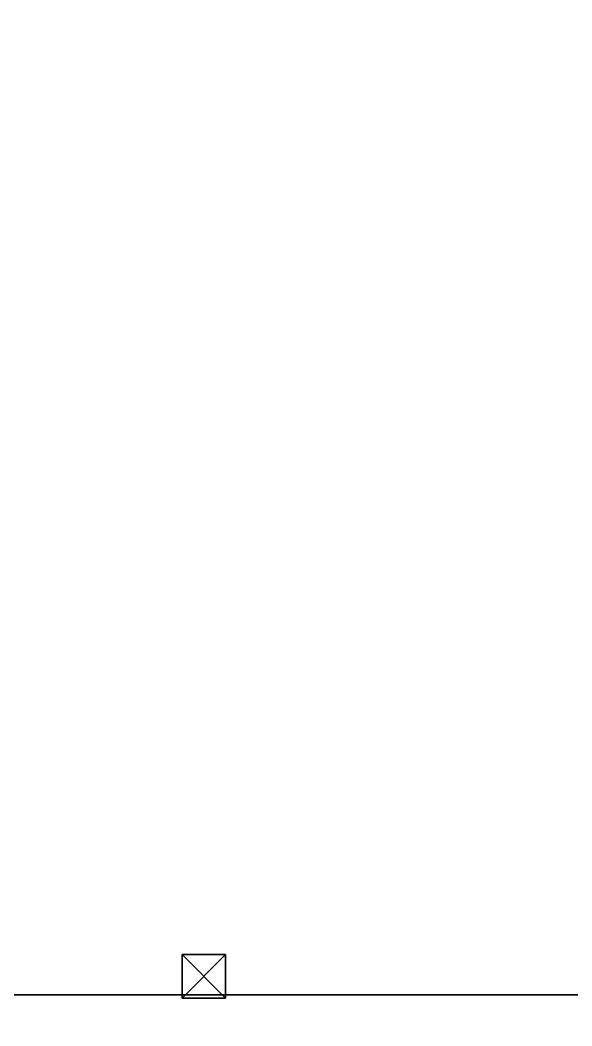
# Model space of a CAD drawing. Extents: x 0 to 2825, y -3457 to 0.
# Drawn here: x 381.1 to 571.6, y -2578.8 to -2231.5 of the extents above; entities that cross this region are included whole.
import ezdxf

# ---------------------------------------------------------------- set-up
doc = ezdxf.new("R2010")
doc.units = 0
for name, color, linetype in [('LAYER0', 7, 'CONTINUOUS'), ('LAYER1', 7, 'CONTINUOUS'), ('LAYER389', 7, 'CONTINUOUS'), ('LAYER392', 7, 'CONTINUOUS'), ('LAYER393', 7, 'CONTINUOUS'), ('LAYER532', 7, 'CONTINUOUS'), ('LAYER533', 7, 'CONTINUOUS'), ('LAYER534', 253, 'CONTINUOUS'), ('LAYER535', 253, 'CONTINUOUS'), ('LAYER538', 253, 'CONTINUOUS'), ('LAYER539', 253, 'CONTINUOUS')]:
    doc.layers.add(name, color=color, linetype=linetype)

msp = doc.modelspace()

# ---------------------------------------------------------------- linework, layer by layer
at = {"layer": 'LAYER0', "invisible_edges": 1}
for points in [[(2825, 0), (0, -3457), (0, 0), (2825, 0)], [(2825, -3457, 5), (0, 0, 5), (0, -3457, 5), (2825, -3457, 5)], [(0, 0, 5), (2825, -3457, 5), (2825, 0, 5), (0, 0, 5)], [(0, -3457), (2825, 0), (2825, -3457), (0, -3457)]]:
    msp.add_3dface(points, dxfattribs=at)
at = {"layer": 'LAYER389', "invisible_edges": 1}
for points in [[(150, -2568, 2549), (730, -1895, 2549), (150, -1895, 2549), (150, -2568, 2549)], [(730, -1895, 2549), (150, -2568, 2549), (730, -2568, 2549), (730, -1895, 2549)], [(730, -2568, 2531), (150, -1895, 2531), (730, -1895, 2531), (730, -2568, 2531)], [(150, -1895, 2531), (730, -2568, 2531), (150, -2568, 2531), (150, -1895, 2531)], [(150, -2568, 2549), (730, -2568, 2531), (730, -2568, 2549), (150, -2568, 2549)], [(730, -2568, 2531), (150, -2568, 2549), (150, -2568, 2531), (730, -2568, 2531)]]:
    msp.add_3dface(points, dxfattribs=at)
at = {"layer": 'LAYER392', "invisible_edges": 1}
for points in [[(150, -2568, 2550), (730, -2568, 5), (150, -2568, 5), (150, -2568, 2550)], [(730, -2568, 5), (150, -2568, 2550), (730, -2568, 2550), (730, -2568, 5)], [(150, -2586, 5), (730, -2568, 5), (730, -2586, 5), (150, -2586, 5)], [(730, -2568, 5), (150, -2586, 5), (150, -2568, 5), (730, -2568, 5)], [(150, -2568, 2550), (730, -2586, 2550), (730, -2568, 2550), (150, -2568, 2550)], [(730, -2586, 2550), (150, -2568, 2550), (150, -2586, 2550), (730, -2586, 2550)]]:
    msp.add_3dface(points, dxfattribs=at)
at = {"layer": 'LAYER393', "invisible_edges": 1}
for points in [[(150, -1895, 85), (730, -2568, 85), (150, -2568, 85), (150, -1895, 85)], [(730, -2568, 85), (150, -1895, 85), (730, -1895, 85), (730, -2568, 85)], [(730, -1895, 103), (150, -2568, 103), (730, -2568, 103), (730, -1895, 103)], [(150, -2568, 103), (730, -1895, 103), (150, -1895, 103), (150, -2568, 103)], [(150, -2568, 103), (730, -2568, 85), (730, -2568, 103), (150, -2568, 103)], [(730, -2568, 85), (150, -2568, 103), (150, -2568, 85), (730, -2568, 85)]]:
    msp.add_3dface(points, dxfattribs=at)
at = {"layer": 'LAYER532', "invisible_edges": 1}
for points in [[(174.6, -2568, 1989), (670, -1895, 1989), (174.6, -1895, 1989), (174.6, -2568, 1989)], [(670, -1895, 1989), (174.6, -2568, 1989), (670, -2568, 1989), (670, -1895, 1989)], [(670, -2568, 1971), (174.6, -1895, 1971), (670, -1895, 1971), (670, -2568, 1971)], [(174.6, -1895, 1971), (670, -2568, 1971), (174.6, -2568, 1971), (174.6, -1895, 1971)], [(174.6, -2568, 1989), (670, -2568, 1971), (670, -2568, 1989), (174.6, -2568, 1989)], [(670, -2568, 1971), (174.6, -2568, 1989), (174.6, -2568, 1971), (670, -2568, 1971)]]:
    msp.add_3dface(points, dxfattribs=at)
at = {"layer": 'LAYER533', "invisible_edges": 1}
for points in [[(174.6, -2568, 971), (670, -1895, 971), (174.6, -1895, 971), (174.6, -2568, 971)], [(670, -1895, 971), (174.6, -2568, 971), (670, -2568, 971), (670, -1895, 971)], [(670, -2568, 953), (174.6, -1895, 953), (670, -1895, 953), (670, -2568, 953)], [(174.6, -1895, 953), (670, -2568, 953), (174.6, -2568, 953), (174.6, -1895, 953)], [(174.6, -2568, 971), (670, -2568, 953), (670, -2568, 971), (174.6, -2568, 971)], [(670, -2568, 953), (174.6, -2568, 971), (174.6, -2568, 953), (670, -2568, 953)]]:
    msp.add_3dface(points, dxfattribs=at)
at = {"layer": 'LAYER534'}
for points in [[(437, -2554.15, 853), (437, -2554.15, 868), (452, -2554.15, 853), (437, -2554.15, 853)], [(452, -2554.15, 853), (437, -2554.15, 868), (452, -2554.15, 868), (452, -2554.15, 853)], [(452, -2554.15, 853), (452, -2569.15, 853), (437, -2554.15, 853), (452, -2554.15, 853)], [(437, -2554.15, 853), (452, -2569.15, 853), (437, -2569.15, 853), (437, -2554.15, 853)], [(437, -2554.15, 853), (437, -2569.15, 853), (437, -2554.15, 868), (437, -2554.15, 853)], [(437, -2554.15, 868), (437, -2569.15, 853), (437, -2569.15, 868), (437, -2554.15, 868)], [(437, -2554.15, 868), (437, -2569.15, 868), (452, -2554.15, 868), (437, -2554.15, 868)], [(452, -2554.15, 868), (437, -2569.15, 868), (452, -2569.15, 868), (452, -2554.15, 868)], [(452, -2554.15, 853), (452, -2554.15, 868), (452, -2569.15, 853), (452, -2554.15, 853)], [(452, -2569.15, 853), (452, -2554.15, 868), (452, -2569.15, 868), (452, -2569.15, 853)], [(452, -2569.15, 853), (452, -2569.15, 868), (437, -2569.15, 853), (452, -2569.15, 853)], [(437, -2569.15, 853), (452, -2569.15, 868), (437, -2569.15, 868), (437, -2569.15, 853)]]:
    msp.add_3dface(points, dxfattribs=at)
at = {"layer": 'LAYER535'}
for points in [[(437, -2554.15, 853), (437, -2554.15, 868), (452, -2554.15, 853), (437, -2554.15, 853)], [(452, -2554.15, 853), (437, -2554.15, 868), (452, -2554.15, 868), (452, -2554.15, 853)], [(452, -2554.15, 853), (452, -2569.15, 853), (437, -2554.15, 853), (452, -2554.15, 853)], [(437, -2554.15, 853), (452, -2569.15, 853), (437, -2569.15, 853), (437, -2554.15, 853)], [(437, -2554.15, 853), (437, -2569.15, 853), (437, -2554.15, 868), (437, -2554.15, 853)], [(437, -2554.15, 868), (437, -2569.15, 853), (437, -2569.15, 868), (437, -2554.15, 868)], [(437, -2554.15, 868), (437, -2569.15, 868), (452, -2554.15, 868), (437, -2554.15, 868)], [(452, -2554.15, 868), (437, -2569.15, 868), (452, -2569.15, 868), (452, -2554.15, 868)], [(452, -2554.15, 853), (452, -2554.15, 868), (452, -2569.15, 853), (452, -2554.15, 853)], [(452, -2569.15, 853), (452, -2554.15, 868), (452, -2569.15, 868), (452, -2569.15, 853)], [(452, -2569.15, 853), (452, -2569.15, 868), (437, -2569.15, 853), (452, -2569.15, 853)], [(437, -2569.15, 853), (452, -2569.15, 868), (437, -2569.15, 868), (437, -2569.15, 853)]]:
    msp.add_3dface(points, dxfattribs=at)
at = {"layer": 'LAYER538'}
for points in [[(437, -2554.15, 1871), (437, -2554.15, 1886), (452, -2554.15, 1871), (437, -2554.15, 1871)], [(452, -2554.15, 1871), (437, -2554.15, 1886), (452, -2554.15, 1886), (452, -2554.15, 1871)], [(452, -2554.15, 1871), (452, -2569.15, 1871), (437, -2554.15, 1871), (452, -2554.15, 1871)], [(437, -2554.15, 1871), (452, -2569.15, 1871), (437, -2569.15, 1871), (437, -2554.15, 1871)], [(437, -2554.15, 1871), (437, -2569.15, 1871), (437, -2554.15, 1886), (437, -2554.15, 1871)], [(437, -2554.15, 1886), (437, -2569.15, 1871), (437, -2569.15, 1886), (437, -2554.15, 1886)], [(437, -2554.15, 1886), (437, -2569.15, 1886), (452, -2554.15, 1886), (437, -2554.15, 1886)], [(452, -2554.15, 1886), (437, -2569.15, 1886), (452, -2569.15, 1886), (452, -2554.15, 1886)], [(452, -2554.15, 1871), (452, -2554.15, 1886), (452, -2569.15, 1871), (452, -2554.15, 1871)], [(452, -2569.15, 1871), (452, -2554.15, 1886), (452, -2569.15, 1886), (452, -2569.15, 1871)], [(452, -2569.15, 1871), (452, -2569.15, 1886), (437, -2569.15, 1871), (452, -2569.15, 1871)], [(437, -2569.15, 1871), (452, -2569.15, 1886), (437, -2569.15, 1886), (437, -2569.15, 1871)]]:
    msp.add_3dface(points, dxfattribs=at)
at = {"layer": 'LAYER539'}
for points in [[(437, -2554.15, 1871), (437, -2554.15, 1886), (452, -2554.15, 1871), (437, -2554.15, 1871)], [(452, -2554.15, 1871), (437, -2554.15, 1886), (452, -2554.15, 1886), (452, -2554.15, 1871)], [(452, -2554.15, 1871), (452, -2569.15, 1871), (437, -2554.15, 1871), (452, -2554.15, 1871)], [(437, -2554.15, 1871), (452, -2569.15, 1871), (437, -2569.15, 1871), (437, -2554.15, 1871)], [(437, -2554.15, 1871), (437, -2569.15, 1871), (437, -2554.15, 1886), (437, -2554.15, 1871)], [(437, -2554.15, 1886), (437, -2569.15, 1871), (437, -2569.15, 1886), (437, -2554.15, 1886)], [(437, -2554.15, 1886), (437, -2569.15, 1886), (452, -2554.15, 1886), (437, -2554.15, 1886)], [(452, -2554.15, 1886), (437, -2569.15, 1886), (452, -2569.15, 1886), (452, -2554.15, 1886)], [(452, -2554.15, 1871), (452, -2554.15, 1886), (452, -2569.15, 1871), (452, -2554.15, 1871)], [(452, -2569.15, 1871), (452, -2554.15, 1886), (452, -2569.15, 1886), (452, -2569.15, 1871)], [(452, -2569.15, 1871), (452, -2569.15, 1886), (437, -2569.15, 1871), (452, -2569.15, 1871)], [(437, -2569.15, 1871), (452, -2569.15, 1886), (437, -2569.15, 1886), (437, -2569.15, 1871)]]:
    msp.add_3dface(points, dxfattribs=at)

# ---------------------------------------------------------------- meshes
at = {"layer": 'LAYER1'}
mesh = msp.add_polymesh((5, 2), dxfattribs=at)
for k, corner in enumerate([(2675, -150, 2599), (150, -150, 2599), (2675, -3307, 2599), (2675, -150, 2599), (150, -3307, 2599), (2675, -3307, 2599), (150, -150, 2599), (150, -3307, 2599), (0, 0, 2599), (0, -3457, 2599)]):
    mesh.set_mesh_vertex(divmod(k, 2), corner)

doc.saveas('drawing.dxf')
